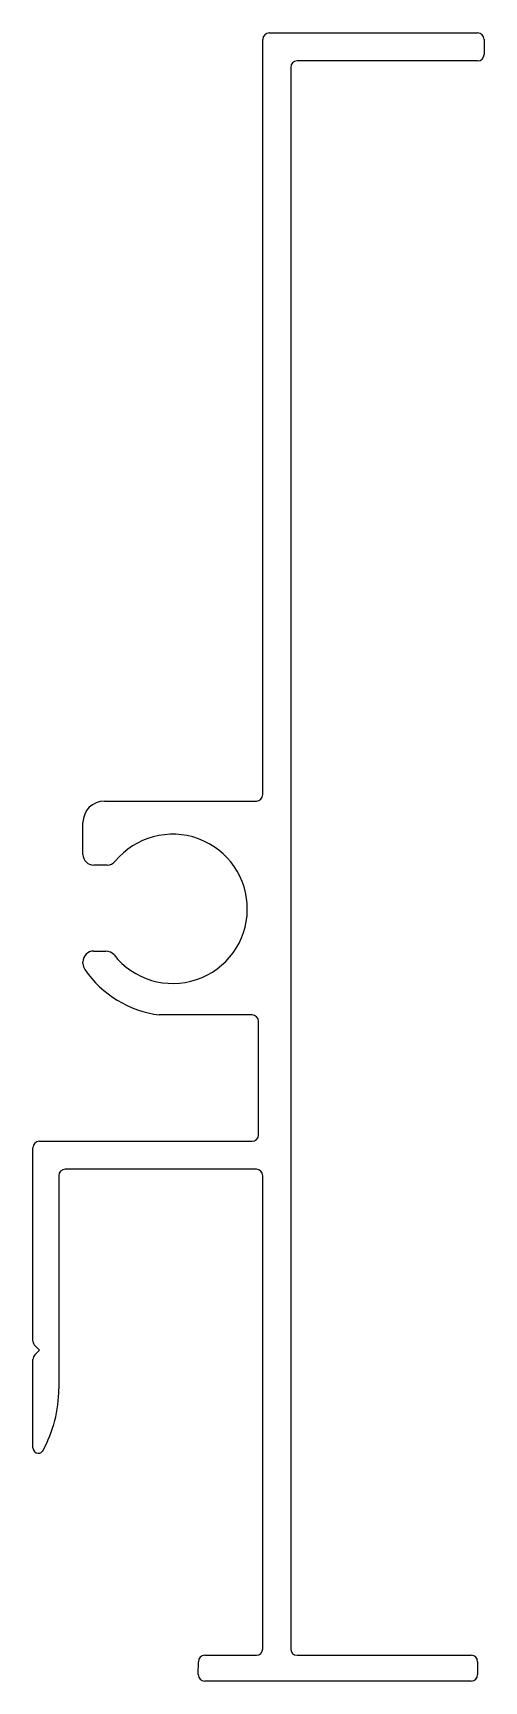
# Model space of a CAD drawing. Extents: x 871.9 to 892.9, y 450.3 to 527.
import ezdxf

# ---------------------------------------------------------------- set-up
doc = ezdxf.new("R2010")
doc.units = 0
doc.layers.get('0').update_dxf_attribs({"linetype": 'CONTINUOUS'})

msp = doc.modelspace()

# ---------------------------------------------------------------- linework, layer by layer
at = {"color": 0}
for p, q in [((882.856, 527.021), (892.556, 527.021)), ((882.556, 491.575), (882.556, 526.721)), ((892.856, 526.721), (892.856, 526.021)), ((883.856, 525.421), (883.856, 451.819)), ((892.556, 525.721), (884.156, 525.721)), ((875.185, 491.275), (882.256, 491.275)), ((874.185, 488.791), (874.185, 490.275)), ((875.303, 488.291), (874.685, 488.291)), ((874.685, 484.291), (875.249, 484.291)), ((874.185, 483.714), (874.185, 483.791)), ((882.056, 481.317), (877.738, 481.317)), ((882.356, 475.739), (882.356, 481.017)), ((871.856, 466.14), (871.856, 475.139)), ((872.156, 475.439), (882.056, 475.439)), ((882.256, 474.139), (873.356, 474.139)), ((873.056, 473.839), (873.056, 463.921)), ((882.556, 451.819), (882.556, 473.839)), ((872.156, 465.715), (871.944, 465.928)), ((871.944, 465.503), (872.156, 465.715)), ((871.856, 461.171), (871.856, 465.291)), ((872.105, 460.921), (872.106, 460.921)), ((879.554, 450.62), (879.555, 451.22)), ((879.855, 451.519), (882.256, 451.519)), ((884.156, 451.519), (892.256, 451.519)), ((892.556, 451.219), (892.556, 450.619)), ((892.256, 450.319), (879.854, 450.319))]:
    msp.add_line(p, q, dxfattribs=at)
for centre, radius, start, end in [((882.856, 526.721), 0.3, 90, 179.99999), ((892.556, 526.721), 0.3, 0, 90), ((884.156, 525.421), 0.3, 90, 180), ((892.556, 526.021), 0.3, 270, 0), ((875.185, 490.275), 1, 89.99999, 179.99998), ((882.256, 491.575), 0.3, 269.99999, 359.99999), ((878.363, 486.258), 3.473, 218.09864, 140.38264), ((874.685, 488.791), 0.5, 179.99998, 270), ((875.303, 488.791), 0.5, 270, 320.38264), ((874.685, 483.791), 0.5, 90, 180), ((875.249, 483.791), 0.5, 40.3553, 90), ((874.685, 483.714), 0.5, 180, 214.69213), ((878.385, 486.275), 5, 214.69213, 262.56207), ((882.056, 481.017), 0.3, 0, 90), ((882.056, 475.739), 0.3, 270, 0), ((872.156, 475.139), 0.3, 90, 180), ((873.356, 473.839), 0.3, 90, 180), ((882.256, 473.839), 0.3, 0, 90), ((872.156, 466.14), 0.3, 180, 225), ((872.156, 465.291), 0.3, 135, 180), ((867.057, 463.921), 5.999, 331.42499, 0.00313), ((872.106, 461.171), 0.25, 180, 270), ((872.105, 461.171), 0.25, 270, 331.42812), ((882.256, 451.819), 0.3, 270, 360), ((884.156, 451.819), 0.3, 180, 270), ((879.855, 451.219), 0.3, 90, 179.90374), ((892.256, 451.219), 0.3, 0, 90), ((879.854, 450.619), 0.3, 179.90374, 270), ((892.256, 450.619), 0.3, 270, 360)]:
    msp.add_arc(centre, radius, start, end, dxfattribs=at)

doc.saveas('drawing.dxf')
